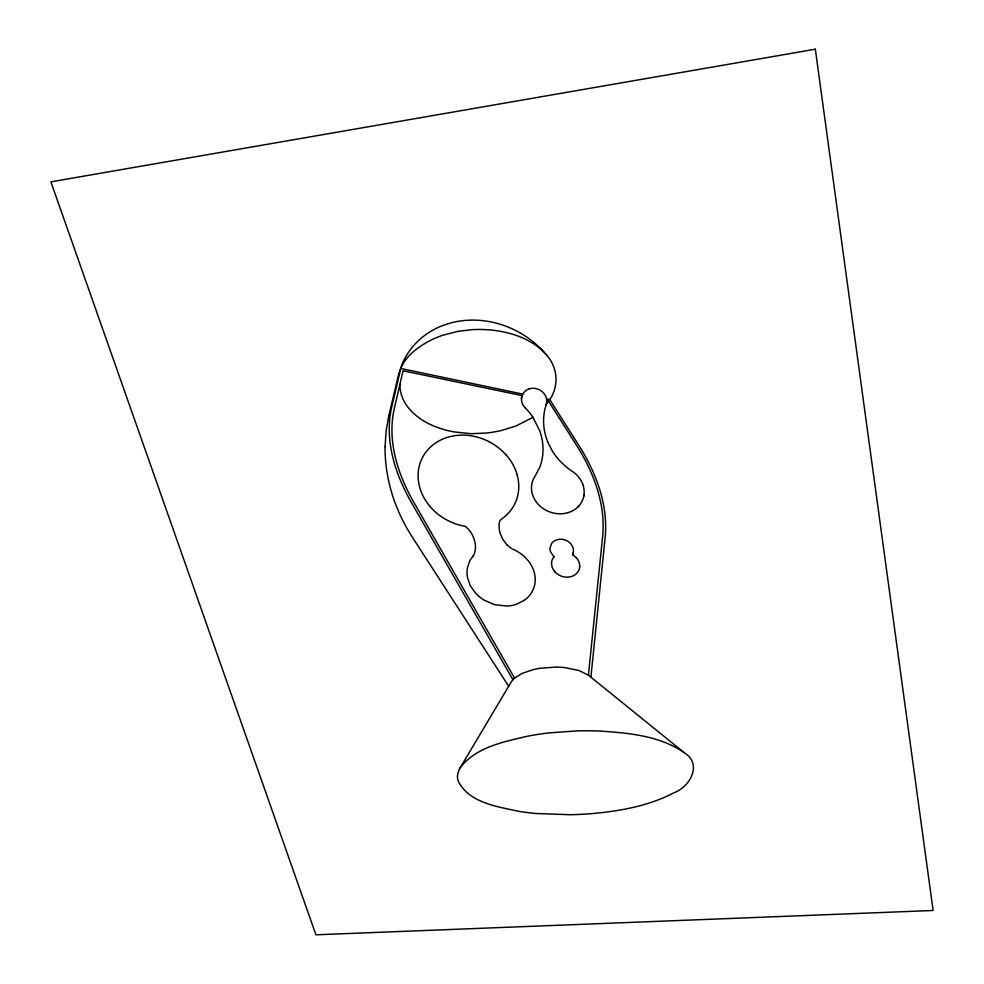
<?xml version="1.0" encoding="UTF-8"?>
<svg xmlns="http://www.w3.org/2000/svg" width="984" height="984" viewBox="0 0 984 984"><rect width="100%" height="100%" fill="white"/><g stroke="black" fill="none" stroke-linecap="round" stroke-linejoin="round"><path stroke-width="1.48" d="M399.91 384.375C399.725 406.933 420.967 422.431 440.611 428.507A89.15 79.593 31.4 0 0 454.239 431.927L470.967 433.71L486.108 433.071A130.565 117.6 33.7 0 0 501.446 430.488L516.047 425.974L532.959 417.302M385.088 446.588L386.122 430.697L388.766 415.838M551.593 563.119L551.581 563.648A14.145 12.029 18.7 0 0 560.314 575.702L561.114 576.058A14.366 12.214 18.7 0 0 564.73 577.005A14.145 12.029 18.7 0 0 570.646 576.735A14.17 12.042 18.7 0 0 575.542 574.398A14.317 12.177 18.7 0 0 579.687 566.932L579.724 566.39M521.471 398.692L521.582 397.548A12.903 11.525 24.6 0 1 522.061 395.617L403.071 370.771L394.252 408.704C386.995 440.881 397.782 474.263 413.723 502.147L514.558 678.099M514.841 677.914A22.091 17.884 18.6 0 0 511.385 681.74L459.061 769.636L457.474 775.269A21.857 17.035 19.6 0 0 458.187 781.013C469.024 802.993 497.314 806.56 518.802 811.345A191.782 157.255 19.1 0 0 536.329 813.51L569.884 814.715A326.762 278.607 21.2 0 0 590.757 813.719C619.391 811.21 648.616 806.167 674.286 792.612C690.079 786.88 702.514 764.15 684.618 752.969L588.42 675.184L602.663 536.157C605.787 503.845 593.487 472.037 576.464 445.149L548.506 401.14L546.797 400.673A13.038 11.648 24.6 0 0 546.612 399.086L546.563 398.84A12.94 11.562 24.6 0 0 535.542 388.496A12.841 11.476 24.6 0 0 533.722 388.311A12.681 11.328 24.6 0 0 528.605 389.098M590.917 677.189L605.185 537.141C608.321 504.423 595.861 472.246 578.617 445.014L549.785 399.639L546.6 398.975M583.992 495.1L583.795 496.231M549.785 399.639C556.427 389.922 557.891 376.933 553.389 366.023A37.724 33.862 26.7 0 0 546.944 355.47C533.107 339.222 511.434 332.014 490.758 329.997A115.128 101.044 26 0 0 472.062 329.677L457.88 331.337L442.505 335.323A110.146 96.776 26.3 0 0 428.311 341.522C417.007 347.758 405.863 356.208 400.746 368.459L391.595 407.585C384.215 440.18 395.125 474.005 411.263 502.258L512.91 679.723M388.828 415.592L398.791 373.834L402.579 362.961M573.069 553.094L572.786 553.894M546.206 404.707L546.366 404.227A13.136 11.734 24.6 0 0 546.809 401.005L546.797 400.783M546.157 404.842L545.874 405.74A60.479 54.132 18.8 0 0 544.213 412.739L543.672 417.61A64.87 58.056 18.5 0 0 548.051 442.652M522.738 394.092L400.746 368.459M460.106 767.827C475.702 747.188 503.599 741.801 527.399 736.241A259.555 192.716 14.3 0 1 549.638 732.834L576.784 730.915A259.653 192.79 14.3 0 1 600.302 731.087C629.133 733.055 660.326 735.786 684.618 752.969M548.506 401.14L546.366 404.227M554.029 556.87L553.795 557.153A1.538 1.316 19.5 0 0 553.684 556.538M473.292 555.739L469.897 560.499L467.4 567.854A36.457 30.639 21.6 0 0 467.548 577.842L470.303 585.701L475.321 592.835A36.469 30.664 21.6 0 0 484.03 600.056L494.46 604.668L506.908 606.058A36.027 30.295 21.7 0 0 516.243 604.361L524.337 600.314M579.084 505.727L578.334 506.551M514.817 677.89L522.344 673.302L532.824 669.747A79.581 63.677 17 0 1 539.884 668.284L556.144 667.066A75.682 60.639 17 0 1 565.246 667.669L578.949 670.498L588.42 675.184M512.246 548.937L515.136 550.24A34.797 29.237 21.7 0 1 528.494 561.077L529.97 563.094A34.969 29.385 21.7 0 1 535.038 576.55L535.21 578.826A34.809 29.249 21.7 0 1 531.606 592.577A34.686 29.151 21.6 0 1 524.337 600.314M572.565 554.681L572.922 554.89A1.525 1.304 18.4 0 1 572.713 554.287M511.336 548.432L506.92 544.792M465.371 526.477C473.648 532.664 477.966 545.874 473.931 554.668A9.606 8.093 23.9 0 1 473.353 555.653M553.537 556.304L550.486 551.63A13.432 11.476 19 0 1 550.007 547.965L551.803 543.193A11.919 10.184 19.1 0 1 566.489 540.573A11.771 10.061 19.1 0 1 570.671 543.709L571.187 544.324A11.919 10.184 19.1 0 1 573.106 553.069M525.333 408.003L527.941 410.783A60.196 52.644 26.1 0 1 532.762 417.019M506.698 544.57L502.836 539.367L500.204 533.476A30.762 26.359 21.2 0 1 499.368 530.007C499.196 526.637 498.064 521.446 501.274 519.232A51.242 44.169 25.6 0 0 512.061 508.556A51.574 44.452 25.6 0 0 518.777 486.354A52.09 44.895 25.6 0 0 517.154 474.792M506.047 454.78L508.58 457.855A51.5 44.391 25.6 0 1 517.141 474.792M576.464 557.854L577.005 558.518A14.083 11.98 18.7 0 1 579.687 566.39M429.541 505.924L431.472 508.138A51.34 44.243 25.6 0 0 450.291 521.717L454.251 523.377A51.34 44.255 25.6 0 0 465.137 526.305M546.944 355.47L541.717 349.627A87.391 77.33 27.9 0 0 521.655 333.797A86.604 76.654 27.9 0 0 493.046 322.383A86.346 76.432 28 0 0 471.09 320.12A86.543 76.604 27.9 0 0 450.684 322.973L444.227 324.991A86.383 76.469 28 0 0 421.091 338.312A86.85 76.875 27.9 0 0 402.604 362.973M532.996 417.376L539.859 431.103A63.96 55.891 26.3 0 1 542.737 443.846L543.02 448.384A63.591 55.571 26.2 0 1 542.578 456.219L541.95 459.86A61.131 53.431 26.1 0 1 539.626 467.597L535.05 476.219A26.703 23.272 20.5 0 0 531.704 484.694L531.631 485.173A26.679 23.247 20.4 0 0 532.91 495.702A26.814 23.358 20.4 0 0 539.626 505.702A26.531 23.124 20.5 0 0 547.153 510.831A26.679 23.247 20.4 0 0 555.812 513.488A26.494 23.087 20.4 0 0 567.952 512.689M508.703 686.303L412.603 537.572A187.55 164.943 20.3 0 1 385.027 446.588M548.039 442.665L552.233 450.856A64.046 57.318 18.5 0 0 559.638 460.684L565.775 466.539A57.244 51.131 18.8 0 0 571.876 471.041A26.814 23.358 20.4 0 1 582.786 484.239M551.52 563.069A14.317 12.177 18.7 0 1 553.734 557.104M489.073 441.693A51.414 44.329 25.6 0 1 505.874 454.719M489.22 441.742A51.537 44.428 25.6 0 0 476.514 436.908L471.828 435.9A51.316 44.231 25.6 0 0 448.778 436.97L447.24 437.4A51.414 44.329 25.6 0 0 434.055 444.042A51.18 44.12 25.6 0 0 422.505 457.462A51.648 44.526 25.6 0 0 420.082 463.156A51.377 44.292 25.6 0 0 418.471 481.311L419.159 485.235A51.377 44.28 25.6 0 0 429.565 505.911M525.272 407.942A13.1 11.71 24.6 0 1 522.283 403.465A12.977 11.599 24.6 0 1 525.554 390.857L525.899 390.537A13.1 11.71 24.6 0 1 528.654 389.037M582.7 484.239A26.666 23.235 20.4 0 1 568.002 512.639M555.038 571.95A16.666 14.17 18.6 0 1 554.558 571.409M572.897 555.013A14.17 12.042 18.7 0 1 576.439 557.977M815.342 49.2L50.885 181.855L315.925 934.8L933.115 910.483L815.342 49.2"/></g></svg>
